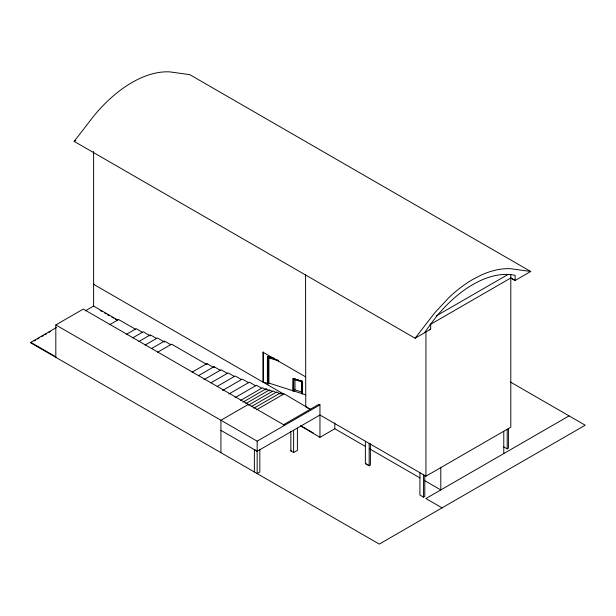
<?xml version="1.0" encoding="UTF-8"?>
<svg xmlns="http://www.w3.org/2000/svg" width="616" height="616" viewBox="0 0 616 616"><rect width="100%" height="100%" fill="white"/><g stroke="black" fill="none" stroke-linecap="round" stroke-linejoin="round"><path stroke-width="0.92" d="M510.803 274.567L510.803 427.188L425.933 476.191L319.958 414.999L257.157 451.289L254.37 449.68L254.37 471.987M424.54 332.717L430.661 324.101M510.803 277.947L515.107 280.434L515.107 275.36A104.897 60.561 -60 0 0 430.684 324.101L430.684 329.198L415.099 338.23L74.159 141.387L93.955 115.785A111.18 64.195 -60 0 1 169.954 71.903L189.751 74.644L530.699 271.487L515.107 280.488L510.803 278.001L430.099 324.601M415.099 338.23L434.896 312.628L449.464 297.035A111.18 64.195 -60 0 1 472.895 279.379L480.819 275.267A111.18 64.195 -60 0 1 510.903 268.745L530.699 271.487M268.899 357.573L268.899 383.083L268.022 384.007L267.406 383.814L267.406 356.818L267.921 356.279L274.228 358.281M267.406 383.814L267.921 383.275L262.963 382.097L262.963 352.229L263.409 351.975L263.409 381.843M293.085 378.563L302.364 381.265L302.179 393.909L301.578 393.716L301.578 381.82L293.693 379.317L293.693 391.214L293.085 391.021L293.085 378.563L302.364 381.265M293.085 391.021L293.27 378.37M293.693 391.214L294.972 389.866L294.972 378.886M429.568 329.83L430.653 329.19M283.591 424.724L318.934 404.273L319.958 404.866L319.958 437.337L334.811 428.759L365.473 446.461M55.817 357.357L55.817 324.932L257.157 441.172L319.958 404.866M74.159 141.387L75.753 140.463M94.048 284.061L93.601 284.315L283.73 394.086M55.817 324.932L83.283 309.078L284.615 425.317M510.418 382.028L585.2 425.202L379.264 544.097L30.8 342.912L30.8 342.334L56.418 327.543M85.339 310.849L93.601 306.075L117.818 320.058M34.103 341.002L35.759 340.047M37.414 339.093L39.062 338.138M41.542 336.706L43.197 335.751M44.845 334.796L46.5 333.849M48.98 332.417L50.635 331.462M109.586 324.755L118.626 319.535L135.389 329.214M126.326 334.38L136.19 328.682L142.473 332.317M132.579 337.945L143.266 331.778L150.335 335.866M138.831 341.518L150.335 334.873L156.626 338.507M145.083 345.091L157.411 337.968L164.487 342.057M151.336 348.656L164.487 341.064L170.778 344.698M157.588 352.229L171.564 344.159L206.938 364.587L206.938 363.594L213.228 367.228M192.146 372.141L206.938 363.594M198.398 375.706L214.014 366.689L220.305 370.324M203.827 379.756L221.09 369.785L227.381 373.419M210.903 382.852L228.166 372.888L234.457 376.515M217.155 386.417L235.243 375.983L241.526 379.61M222.592 390.467L242.311 379.079L248.602 382.705M228.844 394.032L249.388 382.174L255.679 385.801M235.096 397.605L256.464 385.27L261.746 388.319M240.309 400.577L262.501 387.764L266.035 389.805L266.035 388.819L269.577 390.86M243.027 402.102L266.035 388.819M245.738 403.634L269.577 389.866L272.403 391.507M248.387 404.396L220.921 420.251L220.921 452.675M248.456 405.159L273.111 390.921L275.945 392.554M251.174 406.691L276.653 391.976L280.188 394.017M253.884 408.216L280.188 393.031L283.021 394.663M256.603 409.74L284.168 393.824L310.61 409.471M436.213 315.939L508.315 274.312M305.567 274.821L305.744 406.591M297.397 428.028L297.397 450.358L293.624 452.537L290.844 450.927L291.491 450.55M365.373 441.218L365.373 463.555L369.3 465.681M365.373 463.555L369.176 465.75L370.401 465.042L370.401 443.82M419.92 472.711L419.92 495.048L423.554 497.151L424.786 496.434L424.786 475.221M503.557 446.754L507.191 448.856L508.423 448.148L508.423 428.605M569.068 415.885L425.91 498.537L442.042 507.853M267.406 356.818L278.324 360.283M278.702 360.93L268.022 357.534L268.022 384.007M294.972 389.866L301.986 392.099M268.899 383.083L305.898 394.848M262.963 352.229L305.567 376.823M305.567 406.691L310.495 409.54M369.623 448.856L420.012 477.947M424.994 480.827L440.794 489.943L440.794 467.613M301.232 426.01L313.421 433.048M100.254 310.487L101.917 311.45M104.404 312.889L106.067 313.844M107.731 314.807L109.394 315.769M111.889 317.209L113.552 318.164M115.207 319.127L116.871 320.081M220.921 430.345L257.157 451.258M30.8 342.334L55.817 356.78M300.439 425.787L319.958 437.337M507.191 429.321L507.191 448.856M503.788 431.238L503.788 453.576M425.933 331.785L425.933 476.191M423.554 474.813L423.554 497.151M369.176 443.412L369.176 465.75M334.811 423.046L334.811 428.759M302.179 381.45L302.179 393.909M293.624 430.199L293.624 452.537M290.844 431.385L290.844 450.927M259.837 449.711L259.837 472.048L257.157 473.588L257.157 441.172M214.014 366.689L214.014 367.683M93.601 151.421L93.601 306.653"/></g></svg>
